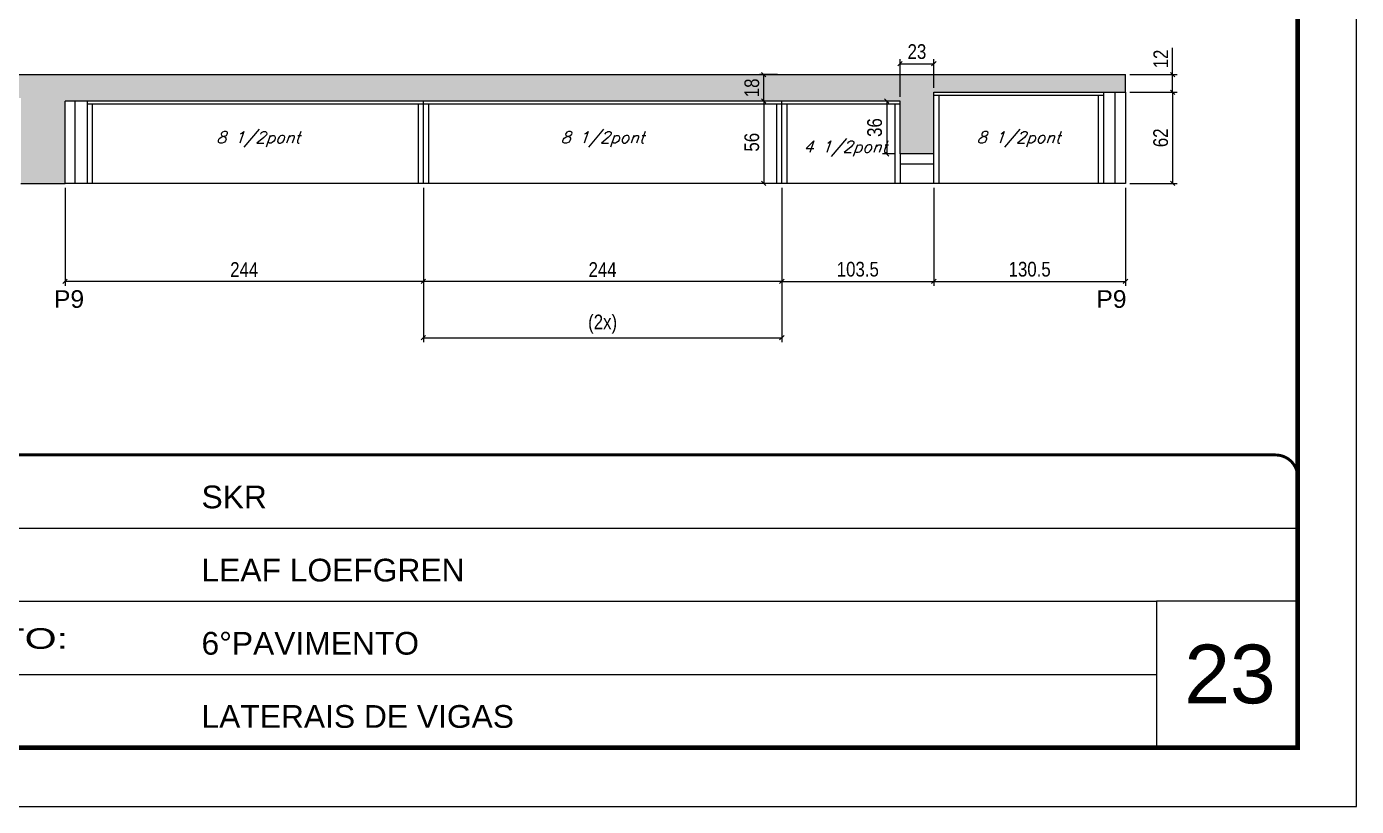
# Model space of a CAD drawing. Extents: x 3309 to 9563, y -2522 to 14608.
# Drawn here: x 7072 to 7978, y 7815 to 8346 of the extents above; entities that cross this region are included whole.
import ezdxf

# ---------------------------------------------------------------- set-up
doc = ezdxf.new("R2010")
doc.units = 0
doc.linetypes.add('CONTINUO', pattern=[0])
doc.linetypes.add('DASHED', pattern=[0.75, 0.5, -0.25])
for name, color, linetype in [('5', 5, 'Continuous'), ('COTA', 241, 'Continuous'), ('Painéis', 200, 'Continuous'), ('SARR_2.2x7', 40, 'Continuous'), ('SARR_3.5x7', 81, 'Continuous'), ('texto', 7, 'Continuous')]:
    doc.layers.add(name, color=color, linetype=linetype)
for name, color, linetype, lineweight in [('CARIMBO', 255, 'Continuous', 9), ('Folhas', 255, 'Continuous', 9), ('SARRAFO DE PRESSAO', 251, 'DASHED', 9)]:
    doc.layers.add(name, color=color, linetype=linetype, lineweight=lineweight)
doc.layers.add('Laje_Perimetro', color=7, linetype='Continuous', plot=False)
doc.styles.add('ARIAL', font='arial.ttf')
doc.styles.add('COTA TECNICA', font='techl___.ttf', dxfattribs={"height": 10})
doc.styles.add('Romans', font='romans.shx')
doc.styles.get("Standard").update_dxf_attribs({"font": 'arial.ttf'})
doc.styles.add('Tecnologia', font='')
doc.styles.get('Tecnologia').set_extended_font_data('Forgotten Futurist')
doc.dimstyles.new('PAINEL', dxfattribs={"dimtxt": 10, "dimasz": 3, "dimexe": 3, "dimexo": 3, "dimgap": 3, "dimtad": 1, "dimdec": 1, "dimzin": 12, "dimdsep": 46, "dimtxsty": 'COTA TECNICA', "dimblk1": 'OBLIQUE', "dimblk2": 'OBLIQUE', "dimsah": 1, "dimcen": 0.9, "dimclrd": 4, "dimclre": 4, "dimclrt": 240, "dimadec": 1, "dimazin": 3, "dimtfac": 1, "dimtdec": 1, "dimtmove": 0, "dimatfit": 3, "dimfxl": 1, "dimtolj": 1, "dimtzin": 12, "dimarcsym": 0})

# ---------------------------------------------------------------- blocks, each defined once
blk = doc.blocks.new('9999999999')
at = {"color": 30, "linetype": 'CONTINUO'}
for p, q in [((98564.56, 34379.64), (99583.98, 34379.64)), ((98564.56, 34329.83), (99487.98, 34329.83)), ((99583.98, 34329.83), (99487.98, 34329.83)), ((99487.98, 34329.83), (99487.98, 34230.21)), ((98564.56, 34280.02), (99487.98, 34280.02))]:
    blk.add_line(p, q, dxfattribs=at)
at = {"color": 30, "linetype": 'CONTINUO', "const_width": 2}
blk.add_lwpolyline([(99583.98, 34230.21), (99583.98, 34414.45, 0.414214), (99568.98, 34429.45), (98228.98, 34429.45, 0.414214), (98213.98, 34414.45), (98213.98, 34245.21, 0.414214), (98228.98, 34230.21), (99583.98, 34230.21)], format="xyb", dxfattribs=at)
at = {"layer": 'Folhas'}
blk.add_lwpolyline([(98138.98, 34190.21), (99623.98, 34190.21), (99623.98, 35240.21), (98138.98, 35240.21)], close=True, dxfattribs=at)
at = {"layer": 'Folhas', "color": 30, "const_width": 3}
blk.add_lwpolyline([(98213.98, 34230.21), (99583.98, 34230.21), (99583.98, 35200.21), (98213.98, 35200.21)], close=True, dxfattribs=at)
at = {"color": 7, "linetype": 'Continuous', "ltscale": 5, "style": 'ARIAL'}
for s, height, p in [('SKR', 15.483, (98837.68, 34393.13)), ('LEAF LOEFGREN', 15.4829, (98837.68, 34343.32)), ('6°PAVIMENTO', 15.4829, (98837.68, 34293.51)), ('LATERAIS DE VIGAS', 15.4829, (98837.68, 34243.7))]:
    blk.add_text(s, height=height, dxfattribs=at).set_placement(p)
at = {"layer": 'Folhas', "color": 7, "style": 'Tecnologia', "width": 1.5}
blk.add_text('PAVIMENTO:', height=14, dxfattribs=at).set_placement((98573.65, 34297.5))
blk = doc.blocks.new('_Oblique')
at = {"color": 0, "linetype": 'ByBlock', "lineweight": -2}
blk.add_line((-0.5, -0.5), (0.5, 0.5), dxfattribs=at)
blk = doc.blocks.new('*D2256')
at = {"layer": 'COTA', "color": 4, "linetype": 'ByBlock', "lineweight": -2, "transparency": 16777216}
for p, q in [((7342.65, 8236.13), (7342.65, 8169.41)), ((7586.65, 8236.13), (7586.65, 8169.41)), ((7586.65, 8172.41), (7342.65, 8172.41))]:
    blk.add_line(p, q, dxfattribs=at)
at = {"layer": 'Defpoints', "color": 0, "linetype": 'ByBlock', "transparency": 16777216}
for p in [(7342.65, 8239.13), (7586.65, 8239.13), (7342.65, 8172.41)]:
    blk.add_point(p, dxfattribs=at)
at = {"layer": 'COTA', "color": 4, "linetype": 'ByBlock', "lineweight": -2, "transparency": 16777216, "xscale": 3, "yscale": 3, "zscale": 3, "rotation": 180}
blk.add_blockref('_Oblique', (7342.65, 8172.41), dxfattribs=at)
at = {"layer": 'COTA', "color": 4, "linetype": 'ByBlock', "lineweight": -2, "transparency": 16777216, "xscale": 3, "yscale": 3, "zscale": 3}
blk.add_blockref('_Oblique', (7586.65, 8172.41), dxfattribs=at)
at = {"layer": 'COTA', "color": 240, "linetype": 'ByBlock', "transparency": 16777216, "insert": (7464.65, 8180.48), "char_height": 10, "attachment_point": 5, "style": 'COTA TECNICA'}
blk.add_mtext('\\A1;244', dxfattribs=at)
blk = doc.blocks.new('*D2257')
at = {"layer": 'COTA', "color": 4, "linetype": 'ByBlock', "lineweight": -2, "transparency": 16777216}
for p, q in [((7098.65, 8236.13), (7098.65, 8169.41)), ((7342.65, 8236.13), (7342.65, 8169.41)), ((7342.65, 8172.41), (7098.65, 8172.41))]:
    blk.add_line(p, q, dxfattribs=at)
at = {"layer": 'Defpoints', "color": 0, "linetype": 'ByBlock', "transparency": 16777216}
for p in [(7098.65, 8239.13), (7342.65, 8239.13), (7098.65, 8172.41)]:
    blk.add_point(p, dxfattribs=at)
at = {"layer": 'COTA', "color": 4, "linetype": 'ByBlock', "lineweight": -2, "transparency": 16777216, "xscale": 3, "yscale": 3, "zscale": 3, "rotation": 180}
blk.add_blockref('_Oblique', (7098.65, 8172.41), dxfattribs=at)
at = {"layer": 'COTA', "color": 4, "linetype": 'ByBlock', "lineweight": -2, "transparency": 16777216, "xscale": 3, "yscale": 3, "zscale": 3}
blk.add_blockref('_Oblique', (7342.65, 8172.41), dxfattribs=at)
at = {"layer": 'COTA', "color": 240, "linetype": 'ByBlock', "transparency": 16777216, "insert": (7220.65, 8180.48), "char_height": 10, "attachment_point": 5, "style": 'COTA TECNICA'}
blk.add_mtext('\\A1;244', dxfattribs=at)
blk = doc.blocks.new('*D2258')
at = {"layer": 'COTA', "color": 4, "lineweight": -2, "transparency": 16777216}
for p, q in [((7667.15, 8298.13), (7667.15, 8323.57)), ((7690.15, 8304.13), (7690.15, 8323.57)), ((7667.15, 8320.57), (7690.15, 8320.57))]:
    blk.add_line(p, q, dxfattribs=at)
at = {"layer": 'Defpoints', "color": 0, "transparency": 16777216}
for p in [(7690.15, 8320.57), (7667.15, 8295.13), (7690.15, 8301.13)]:
    blk.add_point(p, dxfattribs=at)
at = {"layer": 'COTA', "color": 4, "lineweight": -2, "transparency": 16777216, "xscale": 3, "yscale": 3, "zscale": 3, "rotation": 180}
blk.add_blockref('_Oblique', (7667.15, 8320.57), dxfattribs=at)
at = {"layer": 'COTA', "color": 4, "lineweight": -2, "transparency": 16777216, "xscale": 3, "yscale": 3, "zscale": 3}
blk.add_blockref('_Oblique', (7690.15, 8320.57), dxfattribs=at)
at = {"layer": 'COTA', "color": 240, "transparency": 16777216, "insert": (7678.65, 8328.79), "char_height": 10, "attachment_point": 5, "style": 'COTA TECNICA'}
blk.add_mtext('\\A1;23', dxfattribs=at)
blk = doc.blocks.new('*D2259')
at = {"layer": 'COTA', "color": 4, "lineweight": -2, "transparency": 16777216}
for p, q in [((7586.65, 8236.13), (7586.65, 8169.41)), ((7690.15, 8236.13), (7690.15, 8169.41)), ((7586.65, 8172.41), (7690.15, 8172.41))]:
    blk.add_line(p, q, dxfattribs=at)
at = {"layer": 'Defpoints', "color": 0, "transparency": 16777216}
for p in [(7586.65, 8239.13), (7690.15, 8239.13), (7690.15, 8172.41)]:
    blk.add_point(p, dxfattribs=at)
at = {"layer": 'COTA', "color": 4, "lineweight": -2, "transparency": 16777216, "xscale": 3, "yscale": 3, "zscale": 3, "rotation": 180}
blk.add_blockref('_Oblique', (7586.65, 8172.41), dxfattribs=at)
at = {"layer": 'COTA', "color": 4, "lineweight": -2, "transparency": 16777216, "xscale": 3, "yscale": 3, "zscale": 3}
blk.add_blockref('_Oblique', (7690.15, 8172.41), dxfattribs=at)
at = {"layer": 'COTA', "color": 240, "transparency": 16777216, "insert": (7638.4, 8180.63), "char_height": 10, "attachment_point": 5, "style": 'COTA TECNICA'}
blk.add_mtext('\\A1;103.5', dxfattribs=at)
blk = doc.blocks.new('*D2260')
at = {"layer": 'COTA', "color": 4, "lineweight": -2, "transparency": 16777216}
for p, q in [((7342.65, 8236.13), (7342.65, 8131.04)), ((7586.65, 8236.13), (7586.65, 8131.04)), ((7342.65, 8134.04), (7586.65, 8134.04))]:
    blk.add_line(p, q, dxfattribs=at)
at = {"layer": 'Defpoints', "color": 0, "transparency": 16777216}
for p in [(7342.65, 8239.13), (7586.65, 8239.13), (7586.65, 8134.04)]:
    blk.add_point(p, dxfattribs=at)
at = {"layer": 'COTA', "color": 4, "lineweight": -2, "transparency": 16777216, "xscale": 3, "yscale": 3, "zscale": 3, "rotation": 180}
blk.add_blockref('_Oblique', (7342.65, 8134.04), dxfattribs=at)
at = {"layer": 'COTA', "color": 4, "lineweight": -2, "transparency": 16777216, "xscale": 3, "yscale": 3, "zscale": 3}
blk.add_blockref('_Oblique', (7586.65, 8134.04), dxfattribs=at)
at = {"layer": 'COTA', "color": 240, "transparency": 16777216, "insert": (7464.65, 8143.26), "char_height": 10, "attachment_point": 5, "style": 'COTA TECNICA'}
blk.add_mtext('\\A1;(2x)', dxfattribs=at)
blk = doc.blocks.new('*D2261')
at = {"layer": 'COTA', "color": 4, "lineweight": -2, "transparency": 16777216}
for p, q in [((7690.15, 8236.13), (7690.15, 8169.41)), ((7820.65, 8236.13), (7820.65, 8169.41)), ((7690.15, 8172.41), (7820.65, 8172.41))]:
    blk.add_line(p, q, dxfattribs=at)
at = {"layer": 'Defpoints', "color": 0, "transparency": 16777216}
for p in [(7690.15, 8239.13), (7820.65, 8239.13), (7820.65, 8172.41)]:
    blk.add_point(p, dxfattribs=at)
at = {"layer": 'COTA', "color": 4, "lineweight": -2, "transparency": 16777216, "xscale": 3, "yscale": 3, "zscale": 3, "rotation": 180}
blk.add_blockref('_Oblique', (7690.15, 8172.41), dxfattribs=at)
at = {"layer": 'COTA', "color": 4, "lineweight": -2, "transparency": 16777216, "xscale": 3, "yscale": 3, "zscale": 3}
blk.add_blockref('_Oblique', (7820.65, 8172.41), dxfattribs=at)
at = {"layer": 'COTA', "color": 240, "transparency": 16777216, "insert": (7755.4, 8180.63), "char_height": 10, "attachment_point": 5, "style": 'COTA TECNICA'}
blk.add_mtext('\\A1;130.5', dxfattribs=at)
blk = doc.blocks.new('*D2264')
at = {"layer": 'COTA', "color": 4, "lineweight": -2, "transparency": 16777216}
for p, q in [((7823.65, 8301.13), (7855.75, 8301.13)), ((7852.75, 8301.13), (7852.75, 8239.13)), ((7823.65, 8239.13), (7855.75, 8239.13))]:
    blk.add_line(p, q, dxfattribs=at)
at = {"layer": 'Defpoints', "color": 0, "transparency": 16777216}
for p in [(7820.65, 8301.13), (7820.65, 8239.13), (7852.75, 8239.13)]:
    blk.add_point(p, dxfattribs=at)
at = {"layer": 'COTA', "color": 4, "lineweight": -2, "transparency": 16777216, "xscale": 3, "yscale": 3, "zscale": 3}
for p, rotation in [((7852.75, 8301.13), 90), ((7852.75, 8239.13), 270)]:
    blk.add_blockref('_Oblique', p, dxfattribs=dict(at, rotation=rotation))
at = {"layer": 'COTA', "color": 240, "transparency": 16777216, "insert": (7844.64, 8270.13), "char_height": 10, "attachment_point": 5, "rotation": 90, "style": 'COTA TECNICA'}
blk.add_mtext('\\A1;62', dxfattribs=at)
blk = doc.blocks.new('*D2265')
at = {"layer": 'COTA', "color": 4, "lineweight": -2, "transparency": 16777216}
for p, q in [((7852.75, 8313.13), (7852.75, 8331.44)), ((7823.65, 8313.13), (7855.75, 8313.13)), ((7852.75, 8301.13), (7852.75, 8313.13)), ((7823.65, 8301.13), (7855.75, 8301.13))]:
    blk.add_line(p, q, dxfattribs=at)
at = {"layer": 'Defpoints', "color": 0, "transparency": 16777216}
for p in [(7820.65, 8313.13), (7852.75, 8313.13), (7820.65, 8301.13)]:
    blk.add_point(p, dxfattribs=at)
at = {"layer": 'COTA', "color": 4, "lineweight": -2, "transparency": 16777216, "xscale": 3, "yscale": 3, "zscale": 3}
for p, rotation in [((7852.75, 8313.13), 90), ((7852.75, 8301.13), 270)]:
    blk.add_blockref('_Oblique', p, dxfattribs=dict(at, rotation=rotation))
at = {"layer": 'COTA', "color": 240, "transparency": 16777216, "insert": (7844.69, 8323.79), "char_height": 10, "attachment_point": 5, "rotation": 90, "style": 'COTA TECNICA'}
blk.add_mtext('\\A1;12', dxfattribs=at)
blk = doc.blocks.new('*D2268')
at = {"layer": 'COTA', "color": 4, "lineweight": -2, "transparency": 16777216}
for p, q in [((7583.65, 8295.13), (7571.36, 8295.13)), ((7574.36, 8295.13), (7574.36, 8239.13)), ((7583.65, 8239.13), (7571.36, 8239.13))]:
    blk.add_line(p, q, dxfattribs=at)
at = {"layer": 'Defpoints', "color": 0, "transparency": 16777216}
for p in [(7586.65, 8295.13), (7574.36, 8239.13), (7586.65, 8239.13)]:
    blk.add_point(p, dxfattribs=at)
at = {"layer": 'COTA', "color": 4, "lineweight": -2, "transparency": 16777216, "xscale": 3, "yscale": 3, "zscale": 3}
for p, rotation in [((7574.36, 8295.13), 90), ((7574.36, 8239.13), 270)]:
    blk.add_blockref('_Oblique', p, dxfattribs=dict(at, rotation=rotation))
at = {"layer": 'COTA', "color": 240, "transparency": 16777216, "insert": (7566.25, 8267.13), "char_height": 10, "attachment_point": 5, "rotation": 90, "style": 'COTA TECNICA'}
blk.add_mtext('\\A1;56', dxfattribs=at)
blk = doc.blocks.new('*D2269')
at = {"layer": 'COTA', "color": 4, "lineweight": -2, "transparency": 16777216}
for p, q in [((7583.65, 8313.13), (7571.36, 8313.13)), ((7574.36, 8295.13), (7574.36, 8313.13)), ((7583.65, 8295.13), (7571.36, 8295.13))]:
    blk.add_line(p, q, dxfattribs=at)
at = {"layer": 'Defpoints', "color": 0, "transparency": 16777216}
for p in [(7574.36, 8313.13), (7586.65, 8313.13), (7586.65, 8295.13)]:
    blk.add_point(p, dxfattribs=at)
at = {"layer": 'COTA', "color": 4, "lineweight": -2, "transparency": 16777216, "xscale": 3, "yscale": 3, "zscale": 3}
for p, rotation in [((7574.36, 8313.13), 90), ((7574.36, 8295.13), 270)]:
    blk.add_blockref('_Oblique', p, dxfattribs=dict(at, rotation=rotation))
at = {"layer": 'COTA', "color": 240, "transparency": 16777216, "insert": (7566.27, 8304.13), "char_height": 10, "attachment_point": 5, "rotation": 90, "style": 'COTA TECNICA'}
blk.add_mtext('\\A1;18', dxfattribs=at)
blk = doc.blocks.new('*D2271')
at = {"layer": 'COTA', "color": 4, "lineweight": -2, "transparency": 16777216}
for p, q in [((7664.15, 8295.13), (7655.1, 8295.13)), ((7658.1, 8295.13), (7658.1, 8259.13)), ((7664.15, 8259.13), (7655.1, 8259.13))]:
    blk.add_line(p, q, dxfattribs=at)
at = {"layer": 'Defpoints', "color": 0, "transparency": 16777216}
for p in [(7667.15, 8295.13), (7658.1, 8259.13), (7667.15, 8259.13)]:
    blk.add_point(p, dxfattribs=at)
at = {"layer": 'COTA', "color": 4, "lineweight": -2, "transparency": 16777216, "xscale": 3, "yscale": 3, "zscale": 3}
for p, rotation in [((7658.1, 8295.13), 90), ((7658.1, 8259.13), 270)]:
    blk.add_blockref('_Oblique', p, dxfattribs=dict(at, rotation=rotation))
at = {"layer": 'COTA', "color": 240, "transparency": 16777216, "insert": (7649.88, 8277.13), "char_height": 10, "attachment_point": 5, "rotation": 90, "style": 'COTA TECNICA'}
blk.add_mtext('\\A1;36', dxfattribs=at)

msp = doc.modelspace()

# ---------------------------------------------------------------- hatches: boundary and pattern name
at = {"layer": 'COTA'}
h = msp.add_hatch(dxfattribs=at)
h.set_pattern_fill('AR-CONC', color=256, scale=0.03)
h.set_pattern_definition([(50, (-4, 0), (5.46554, -0.4781726), [0.5715, -6.2865]), (355, (-4, 0), (-1.0573026, 5.7317054), [0.4572, -5.0292175]), (100.451445, (-3.5445, -0.04), (4.4082374, 5.2535326), [0.4857003, -5.3427073]), (46.1842, (-4, 1.524), (8.1323712, -1.26127), [0.85725, -9.42975]), (96.63556, (-3.322, 1.419), (7.122124, 7.422784), [0.7285507, -8.014068]), (351.18415, (-4, 1.524), (7.122124, 7.422784), [0.685799, -7.543792]), (21, (-3.238, 1.143), (4.5484317, -3.067956), [0.5715, -6.2865]), (326, (-3.238, 1.143), (1.8540609, 5.525639), [0.4572, -5.0292]), (71.451445, (-2.859, 0.8873), (6.4024926, 2.457683), [0.4857003, -5.342698]), (37.5, (-4, 0), (0.0926581, 2.53665117), [0, -4.96824, 0, -5.1054, 0, -5.04825]), (7.5, (-4, 0), (2.0045899, 3.00541724), [0, -2.91084, 0, -4.85394, 0, -1.92405]), (327.5, (-5.6993, 0), (4.06771786, -0.17186232), [0, -1.905, 0, -5.9436, 0, -7.8867]), (317.5, (-6.4613, 0), (4.4438754, 0.7627947), [0, -2.4765, 0, -3.94716, 0, -5.6007])])
h.paths.add_polyline_path([(7667.15, 8259.13), (7690.15, 8259.13), (7690.15, 8301.13), (7820.65, 8301.13), (7820.65, 8313.13), (6728.65, 8313.13), (6728.65, 8297.13), (7068.65, 8297.13), (7068.65, 8239.13), (7098.65, 8239.13), (7098.65, 8295.13), (7667.15, 8295.13)])

# ---------------------------------------------------------------- linework, layer by layer
for p, q in [((6728.65, 8313.13), (7820.65, 8313.13)), ((7820.65, 8301.13), (7820.65, 8313.13)), ((7667.15, 8259.13), (7667.15, 8239.13)), ((7068.65, 8239.13), (7098.65, 8239.13))]:
    msp.add_line(p, q, dxfattribs=at)
at = {"layer": 'Laje_Perimetro'}
msp.add_lwpolyline([(7977.87, 8864.98), (6492.87, 8864.98), (6492.87, 7814.98), (7977.87, 7814.98)], close=True, dxfattribs=at)
at = {"layer": 'Painéis', "linetype": 'ByBlock'}
for p, q in [((7667.15, 8295.13), (7098.65, 8295.13)), ((7098.65, 8239.13), (7098.65, 8295.13)), ((7342.65, 8239.13), (7342.65, 8295.13)), ((7586.65, 8239.13), (7586.65, 8295.13)), ((7667.15, 8259.13), (7667.15, 8295.13)), ((7690.15, 8239.13), (7690.15, 8301.13)), ((7690.15, 8301.13), (7820.65, 8301.13)), ((7820.65, 8301.13), (7820.65, 8239.13)), ((7690.15, 8259.13), (7667.15, 8259.13)), ((7820.65, 8239.13), (7098.65, 8239.13))]:
    msp.add_line(p, q, dxfattribs=at)
at = {"layer": 'SARR_2.2x7', "linetype": 'Continuous'}
for p, q in [((7105.65, 8239.13), (7105.65, 8295.13)), ((7805.65, 8298.93), (7690.15, 8298.93)), ((7813.65, 8239.13), (7813.65, 8301.13)), ((7342.65, 8292.93), (7113.65, 8292.93)), ((7586.65, 8292.93), (7342.65, 8292.93)), ((7667.15, 8292.93), (7586.65, 8292.93)), ((7690.15, 8252.13), (7667.15, 8252.13))]:
    msp.add_line(p, q, dxfattribs=at)
at = {"layer": 'SARR_3.5x7'}
for p, q in [((7113.65, 8295.13), (7113.65, 8239.13)), ((7693.65, 8298.93), (7693.65, 8239.13)), ((7802.15, 8298.93), (7802.15, 8239.13)), ((7805.65, 8301.13), (7805.65, 8239.13)), ((7117.15, 8292.93), (7117.15, 8239.13)), ((7339.15, 8292.93), (7339.15, 8239.13)), ((7346.15, 8292.93), (7346.15, 8239.13)), ((7583.15, 8292.93), (7583.15, 8239.13)), ((7590.15, 8292.93), (7590.15, 8239.13)), ((7663.65, 8292.93), (7663.65, 8239.13))]:
    msp.add_line(p, q, dxfattribs=at)

# ---------------------------------------------------------------- block references
at = {"layer": 'SARRAFO DE PRESSAO', "color": 6, "linetype": 'ByBlock'}
msp.add_blockref('9999999999', (-91646.11, -26375.22), dxfattribs=at)

# ---------------------------------------------------------------- texts
at = {"layer": '5', "linetype": 'Continuous'}
for p in [(7091.13, 8154.4), (7800.86, 8154.4)]:
    msp.add_text('P9', height=12, rotation=359.99996, dxfattribs=at).set_placement(p)
at = {"layer": 'CARIMBO', "style": 'ARIAL'}
msp.add_text('23', height=40, dxfattribs=at).set_placement((7860.73, 7885.13))
at = {"layer": 'texto', "color": 2, "char_height": 8, "attachment_point": 5, "style": 'Romans'}
for s, insert in [('{\\Q19;\\C256;8 1/2pont}', (7230.15, 8269.13)), ('{\\Q19;\\C256;8 1/2pont}', (7464.65, 8269.13)), ('{\\Q19;\\C256;8 1/2pont}', (7747.9, 8269.13)), ('{\\Q19;\\C256;4 1/2pont}', (7629.9, 8262.75))]:
    msp.add_mtext(s, dxfattribs=dict(at, insert=insert))

# ---------------------------------------------------------------- dimensions: what is measured, and where the dimension line sits
at = {"layer": 'COTA'}
for base, p1, p2, picture, middle in [((7690.15, 8320.57), (7667.15, 8295.13), (7690.15, 8301.13), '*D2258', (7678.65, 8328.79)), ((7690.15, 8172.41), (7586.65, 8239.13), (7690.15, 8239.13), '*D2259', (7638.4, 8180.63)), ((7820.65, 8172.41), (7690.15, 8239.13), (7820.65, 8239.13), '*D2261', (7755.4, 8180.63))]:
    dim = msp.add_linear_dim(base=base, p1=p1, p2=p2, dimstyle='PAINEL', dxfattribs=at)
    dim.commit()
    dim.dimension.update_dxf_attribs({"geometry": picture, "text_midpoint": middle})
for base, p1, p2, picture, middle in [((7852.75, 8313.13), (7820.65, 8301.13), (7820.65, 8313.13), '*D2265', (7844.69, 8323.79)), ((7574.36, 8313.13), (7586.65, 8295.13), (7586.65, 8313.13), '*D2269', (7566.27, 8304.13)), ((7852.75, 8239.13), (7820.65, 8301.13), (7820.65, 8239.13), '*D2264', (7844.64, 8270.13)), ((7574.36, 8239.13), (7586.65, 8295.13), (7586.65, 8239.13), '*D2268', (7566.25, 8267.13)), ((7658.1, 8259.13), (7667.15, 8295.13), (7667.15, 8259.13), '*D2271', (7649.88, 8277.13))]:
    dim = msp.add_linear_dim(base=base, p1=p1, p2=p2, angle=90, dimstyle='PAINEL', dxfattribs=at)
    dim.commit()
    dim.dimension.update_dxf_attribs({"geometry": picture, "text_midpoint": middle})
at = {"layer": 'COTA', "linetype": 'ByBlock'}
dim = msp.add_linear_dim(base=(7098.65, 8172.41), p1=(7342.65, 8239.13), p2=(7098.65, 8239.13), angle=180, dimstyle='PAINEL', override={"dimtmove": 1}, dxfattribs=at)
dim.commit()
dim.dimension.update_dxf_attribs({"geometry": '*D2257', "text_midpoint": (7220.65, 8180.48)})
dim = msp.add_linear_dim(base=(7342.65, 8172.41), p1=(7586.65, 8239.13), p2=(7342.65, 8239.13), angle=180, dimstyle='PAINEL', dxfattribs=at)
dim.commit()
dim.dimension.update_dxf_attribs({"geometry": '*D2256', "text_midpoint": (7464.65, 8180.48)})
at = {"layer": 'COTA'}
dim = msp.add_linear_dim(base=(7586.65, 8134.04), p1=(7342.65, 8239.13), p2=(7586.65, 8239.13), text='(2x)', dimstyle='PAINEL', dxfattribs=at)
dim.commit()
dim.dimension.update_dxf_attribs({"geometry": '*D2260', "text_midpoint": (7464.65, 8143.26)})

doc.saveas('drawing.dxf')
